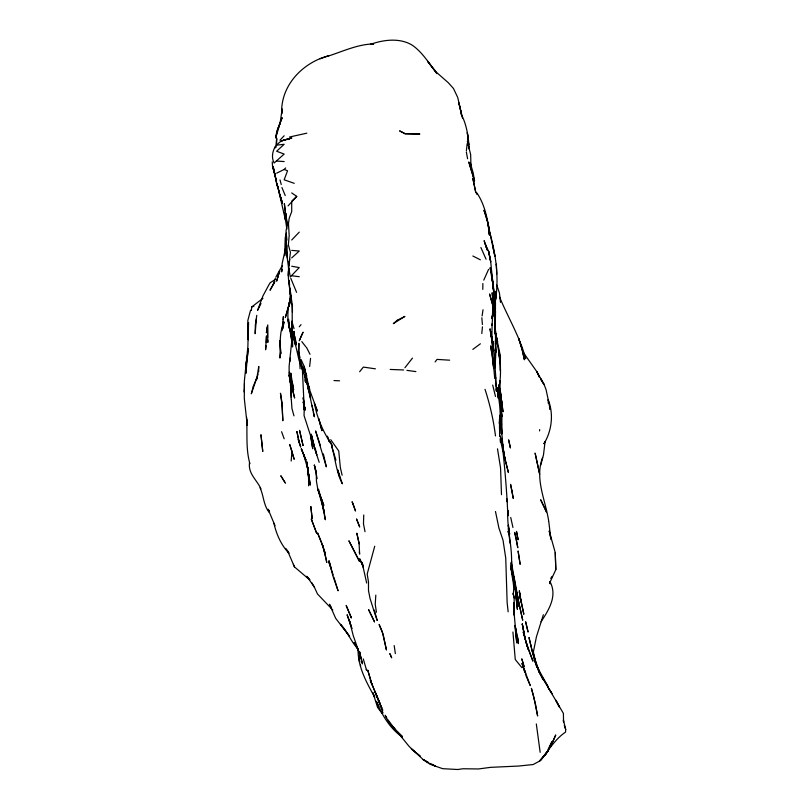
<?xml version="1.0" encoding="UTF-8"?>
<svg xmlns="http://www.w3.org/2000/svg" width="810" height="810" viewBox="0 0 810 810"><rect width="100%" height="100%" fill="white"/><g stroke="black" fill="none" stroke-linecap="round" stroke-linejoin="round"><path stroke-width="1.21" d="M494.93 299.204L494.95 299.811L494.606 291.296L495.477 302.879L495.325 327.017M499.375 386.886L500.995 400.899L501.218 424.835L500.965 410.741M288.421 270.915C287.479 284.897 292.795 298.212 292.42 312.174M291.732 346.113L291.185 330.328L292.005 346.528M501.653 433.806L501.258 418.183L501.653 433.806L501.927 417.788L501.096 409.556L501.329 417.879M244.397 383.474L244.296 398.5L247.263 425.392L246.787 419.58M291.367 397.447L290.78 382.846L289.109 375.091L289.13 366.363L291.985 338.884L291.995 330.176L292.005 341.05M309.643 366.515L310.564 358.334M495.477 312.093L494.626 300.004L495.477 312.093L495.274 327.848M291.175 399.421L290.344 381.51L294.637 398.044L289.109 375.091L290.507 382.998L289.858 376.873M291.873 321.205L292.228 329.721L292.197 304.155M482.79 289.403L482.871 283.52M493.796 291.762L495.153 308.043L495.264 328.02M550.223 581.631L550.192 583.828L550.03 581.732C557.655 596.028 548.785 609.859 541.06 621.776M513.854 607.601L513.732 602.691L514.279 615.367L514.137 597.861L513.348 594.196M497.856 397.882L498.018 388.122L497.684 390.633M500.185 370.494L500.043 354.436L495.477 332.778M501.228 424.835L501.309 409.435L500.509 401.183L500.701 406.053M287.074 245.552L287.185 257.681L288.765 269.447M491.093 336.919L491.194 331.897L491.255 336.808L490.03 328.799L491.953 341.05L492.844 358.992M495.224 360.663L495.062 367.791L495.872 352.026M258.643 371.922L258.775 366.464L256.618 379.475L257.256 377.075M305.36 376.721L305.238 381.399L305.37 376.498M363.741 514.998L363.477 523.867L365.026 531.694M266.267 342.529L266.48 335.867L265.569 349.778L266.075 345.748M286.163 237.36L286.203 248.407L286.163 237.36L285.879 246.24L287.327 257.772M495.254 327.959L495.325 325.742L495.609 343.015M288.725 319.575L289.443 328.708C286.801 317.652 287.591 306.281 291.296 295.589M283.085 321.924L282.751 328.759M283.176 319.697L283.409 316.507L282.083 330.652M499.365 423.448L499.75 415.267L499.395 423.62M499.476 427.923C501.299 412.908 499.446 397.943 495.477 383.413M276.615 143.208L276.858 138.439M288.745 268.809L288.39 275.815L288.562 267.199L290.436 252.315L288.34 244.812L289.19 235.609L288.461 223.57L289.221 218.173L291.711 211.582L291.711 201.153L296.754 196.385L291.711 192.912M288.917 265.305L289.099 261.812M549.686 582.927L555.822 569.643L555.245 552.582L549.21 530.975L551.013 539.632M539.581 430.91L539.652 429.594M513.155 594.317C515.464 583.23 509.47 572.569 511.616 561.553L510.988 569.896C513.672 549.899 506.645 530.307 507.819 510.249L507.85 515.808C506.999 494.434 505.248 472.929 503.02 451.707L500.884 442.068L500.448 436.074M275.714 146.499L275.643 147.582M533.213 655.26L532.565 652.819L540.199 673.91L534.64 660.332L537.425 667.44L548.299 687.082L540.756 674.882L563.406 713.408L563.537 722.074L563.406 719.938L565.704 729.547L565.552 732.119C554.425 739.51 548.37 751.214 539.754 760.803L548.309 750.566L551.914 741.676L547.985 749.574M289.322 306.22L289.534 302.616L288.856 305.522L291.074 297.908M298.424 351.317L299.255 357.078L298.384 351.297L298.89 343.298L299.255 357.078L302.586 367.305L306.443 375.253M492.055 325.458L493.26 306.95L492.784 301.067M375.82 595.168L375.233 604.219L376.417 612.249M500.965 433.451L501.461 422.638M281.667 113.825C280.402 85.404 302.889 62.188 329.336 55.586L329.64 55.627C343.916 50.888 358.273 44.266 373.471 43.932M247.577 355.58L248.164 348.452L245.936 373.309L246.432 361.473L246.21 364.743L247.485 356.764M493.26 306.95L489.625 294.172L493.26 306.95L492.277 318.786L492.885 305.988M495.315 303.163L496.115 291.165L495.609 299.437C499.021 277.152 495.852 254.593 489.908 233.017L494.89 256.274L492.703 245.622M493.037 309.633L492.277 318.786L492.561 315.262L492.156 317.51M495.224 360.369L495.477 343.086L496.125 352.178M285.981 239.568L286.457 233.918M498.798 384.75L497.947 393.943L497.947 387.868M481.798 333.558L482.436 326.845M281.698 113.805L282.174 108.945L280.128 122.897L276.615 132.435L275.744 137.791L280.169 122.918M291.165 461.052L291.914 451.899M275.734 147.521L276.615 138.996M251.363 310.463L251.738 306.939L262.956 298.313M466.398 150.731L467.147 143.734M250.563 310.2L247.83 320.497L248.305 339.815L248.488 322.491L247.88 346.609L244.357 381.105L244.367 392.212L244.326 389.802M246.432 358.314L246.665 356.299M280.614 351.975L279.926 358.071C280.847 345.941 278.559 333.386 284.168 321.995L282.68 328.536M289.555 302.626L289.251 305.289L290.456 292.613M256.345 319.059L255.15 333.7L255.363 324.861L256.78 315.333M285.484 249.156L284.685 255.646L285.221 237.907L286.214 232.976M482.092 315.951L483.023 309.754M289.818 259.21L288.613 267.219L290.304 276.919L299.255 267.573L291.711 266.247M290.355 357.969L289.848 361.351L290.425 357.848M548.745 521.478C545.707 500.266 534.408 478.993 542.619 457.447M533.274 652.414L536.412 636.873L543.358 614.739M497.846 390.724L498.292 388.284M275.744 137.791L277.354 130.005L282.153 117.673L277.911 128.841M497.704 392.111C502.483 375.921 500.418 358.506 496.925 342.255L497.218 344.098L495.335 329.225M282.194 269.598L281.627 271.907L282.163 263.503L285.616 248.073M287.752 223.155L286.011 230.86L286.902 240.094M540.766 465.082L543.5 454.795L545.1 441.46L543.935 443.688M257.57 375.87L258.106 373.896M289.615 302.079L285.322 317.611L288.654 306.555M374.726 546.213L367.193 574.017L368.479 581.985L368.499 590.682L370.059 598.499L374.696 613.251M274.215 282.852L270.014 290.253L273.233 284.492L275.157 278.579M291.337 296.875L289.443 302.565L291.185 297.341M288.988 305.451L289.585 303.689M488.572 269.386L483.762 280.139M274.843 148.038L275.592 146.428M282.143 265.832L275.785 277.253M275.41 146.316C272.413 151.389 271.279 157.585 274.124 163.002L284.158 154.082L276.625 151.237L284.168 144.291L276.615 145.162M546.861 751.832L545.181 755.214L548.309 750.566L540.756 760.438L533.213 764.519L518.663 766.047L490.718 767.343L478.426 768.963L462.976 768.761L457.741 769.5L442.655 768.68L430.069 764.286L423.144 759.567L409.06 746.344L397.366 731.967L402.378 736.695L391.544 725.517L395.3 729.688L387.99 719.887M260.992 303.568L257.6 310.321L262.916 295.964L269.072 284.523L270.186 282.731L275.694 279.217M544.067 443.607C551.863 430.576 553.827 414.052 548.218 399.786L548.259 403.279M273.233 284.492L274.924 281.556M435.102 361.938L437.025 359.407L449.641 360.187M551.073 578.219L552.46 576.416L550.932 578.279M404.919 367.75L412.462 358.101M359.64 371.729L363.356 367.082L375.405 368.833M299.255 326.794L301.006 324.648M288.056 205.902L296.754 196.385M279.946 140.221L284.168 135.766M291.711 240.003L299.255 232.126M276.656 173.178L284.168 169.442L285.626 167.964M291.711 257.914L299.255 251.009L291.711 250.391M276.615 144.899L281.222 140.96L291.711 138.004L281.222 140.96L291.154 137.983L287.803 139.573M472.837 349.393L480.381 343.794M320.031 58.796L329.336 55.586M251.738 306.939L253.905 306.261M289.494 137.022L306.808 133.184M373.673 44.034L370.504 44.358C383.636 39.609 400.282 37.614 412.462 45.34C422.648 52.478 428.905 63.271 436.367 72.88M405.101 133.842L419.874 134.014L404.919 133.62L399.765 130.967L404.919 133.62M390.177 369.441L403.643 369.967M333.973 380.558L339.552 380.822M276.615 161.058L284.168 161.554M291.711 275.764L299.265 276.706M406.903 370.373L415.894 371.598M294.222 183.323L284.158 179.81L287.54 170.748L284.168 169.442M472.837 256L480.381 259.818M429.705 763.263L435.102 765.997L431.841 764.245M428.581 762.494L423.144 759.567L427.548 762.169M309.663 579.838L294.475 566.899L287.348 550.405M402.084 736.857C389.691 728.251 382.036 714.977 376.336 701.308L378.857 706.705M402.378 736.695C395.604 730.549 388.82 723.705 385.125 715.22M309.825 579.697L306.808 576.264L314.32 587.068L311.82 582.724M288.694 553.007C281.029 544.796 276.372 534.154 273.932 523.29M332.799 610.051L317.49 593.983L314.331 587.098M521.913 667.683L515.261 659.512L512.933 632.023M289.048 553.149L285.788 548.39M382.077 713.337L377.582 707.444L372.924 692.702L374.726 697.258C366.434 682.212 357.767 666.883 358.05 649.002C350.912 641.682 347.692 631.618 340.483 624.287L349.657 636.427L335.684 618.344L329.437 604.24L331.523 607.672M476.857 192.901C484.886 204.636 487.66 219.328 489.483 233.26L487.934 222.72L490.495 235.639L489.908 233.017M301.796 341.617L305.988 346.974M437.035 73.659L427.548 61.236L436.367 72.222L448.315 82.742L453.478 88.482L457.741 97.514L462.49 118.139M269.507 511.13L268.09 509.237L275.025 525.7M285.515 483.297L280.817 475.733L284.786 482.163M330.723 439.678L338.752 451.008L340.332 467.522L342.114 475.207M284.158 438.797L281.596 431.72M548.309 687.771L547.803 687.012L552.137 693.805L548.947 688.773M540.705 379.434L544.168 384.689L546.092 389.742L548.208 399.674M385.55 715.969L386.775 717.923M260.972 488.875C256.881 479.874 247.86 473.627 249.541 462.53M539.754 673.657L540.26 674.517M541.515 676.694L542.771 678.881M357.99 649.043L354.233 642.492L358.546 651.048M540.756 675.155L543.48 680.076M540.766 378.462L544.168 384.689L536.757 371.547L523.645 352.968L525.67 358.739C519.919 336.97 508.113 317.682 499.608 297.128M269.072 512.254C263.402 504.994 263.797 495.76 260.01 487.752M480.887 247.526L486.061 259.22M555.933 700.326L559.376 707.049L556.004 700.468M306.595 347.561L310.017 354.304M301.026 359.498L304.175 366.393L305.947 374.088M390.653 655.249L389.823 653.589L391.655 657.862L391.068 656.09M461.092 114.088C466.884 124.821 468.423 137.133 469.233 149.091L467.39 141.446L470.64 154.467L470.954 165.534L470.316 162.992L473.192 172.945L474.518 180.893L468.858 162.152L474.518 180.893M302.586 367.305L306.808 375.962M475.976 192.395L476.928 194.39M330.409 441.642L332.353 445.976C324.02 433.239 317.317 419.357 314.644 404.261L314.351 403.258L317.358 411.065L309.491 389.458L304.175 366.393M526.125 676.056L530.277 685.614L521.974 663.39L525.66 673.363L523.199 666.944L524.769 672.26M293.362 564.347L294.475 566.899M285.231 195.564L281.921 187.515M380.822 705.581L382.826 710.218M525.396 674.386L525.66 674.993M381.773 707.778L370.302 680.39L380.366 704.447M380.396 704.578L375.091 691.872L383.029 713.013M296.571 292.349L290.78 278.265M538.042 669.607L539.318 672.644M549.433 407.794L550.142 409.506L548.218 399.786M320.517 445.925L315.586 430.94L326.349 466.884L323.362 453.883M305.785 459.958L301.35 448.872L305.998 460.262M321.894 543.328L317.571 532.939L323.18 547.135L322.218 544.279M301.35 448.872L305.826 460.05M534.924 661.527L537.121 667.045M538.437 670.346L539.308 672.553M351.337 626.606L352.087 628.509M496.793 285.059L499.466 293.109L500.479 302.403M281.677 200.607L276.615 183.678L274.863 174.16L276.504 181.268M282.406 202.662L280.432 197.093L282.052 202.439M328.171 438.21L329.447 441.815L327.432 436.124M350.963 625.654L347.115 614.719L351.236 626.788L349.09 619.316L353.261 635.698L360.48 656.313L359.711 651.787M374.726 613.322L377.207 620.521L374.321 610.112M564.297 725.375L565.704 729.547M317.145 478.68L314.341 465.092L316.416 472.615M487.428 250.624L484.127 240.671L486.921 249.065L485.372 244.347L488.592 251.201L490.728 261.913L495.224 308.377M249.895 463.715C245.602 448.689 247.536 432.702 246.605 417.261M335.927 460.11L331.735 446.34C335.451 458.855 336.201 472.007 342.316 483.793L337.669 469.83L339.582 476.665L338.722 473.161M302.272 367.102L304.287 409.89L304.266 406.974L304.054 415.57L319.18 462.308M333.173 574.968L328.647 561.411L331.179 568.66L329.012 560.692L333.021 576.315L338.094 590.814L333.862 577.226M363.163 565.886L362.06 562.342L366.657 583.028M485.018 389.326C489.939 404.484 493.543 420.137 495.477 435.922M304.975 407.855L303.132 401.851L304.246 406.073M272.231 161.909L272.585 166.779L274.813 174.201L273.78 169.29M290.709 382.877L291.711 386.178M517.792 600.352L518.116 601.516L515.555 592.93L517.377 609.302L513.844 576.487L516.122 590.298L522.723 620.247L516.061 590.257L518.116 598.681L511.383 562.565M314.584 447.798L316.781 454.967L315.141 447.869M272.585 166.779L274.813 174.201L273.223 166.84M282.346 203.371L278.994 191.96L285.525 220.3L284.442 212.534L286.861 229.139M303.406 453.975L307.78 468.879L308.843 479.338L306.798 461.771L307.78 468.879L307 463.927M294.03 328.678L291.924 321.428L292.167 330.277L299.133 360.592L309.693 389.347L304.489 374.929L307.304 382.593L305.988 377.794L306.139 382.684L305.947 377.814M363.285 658.915L366.555 670.245L366.302 669.374M300.014 357.585L298.677 352.512M278.458 189.52L279.167 192.051L276.929 183.91L278.113 188.416M293.969 415.854L291.954 408.584L291.347 399.948M276.919 183.87L278.154 188.396M311.273 434.18L312.194 437.572M536.088 664.089L533.213 653.366L535.653 662.57M280.017 179.911L281.252 184.548M495.477 396.465L492.693 385.054M535.947 663.714L536.817 667.116M310.675 398.399L306.939 382.381L314.351 416.836L313.44 412.26M314.341 465.092L316.254 472.706L316.447 481.302L317.824 489.23L324.253 511.657L318.573 489.311M495.305 332.454L497.634 341.84L495.204 332.039M533.466 656.292L534.489 660.423M514.816 625.442L516.76 642.948L513.945 611.287M506.554 498.535L507.343 501.805L506.564 498.565M311.708 435.891L314.351 446.776L312.812 439.83M536.868 666.984L533.213 651.442M512.376 571.759L513.55 576.649L511.485 566.453M305.41 375.86L308.549 390.005L306.433 377.814M510.725 517.468L512.943 527.462M276.615 182.746L274.074 171.69M305.39 375.769L306.808 381.793M277.05 183.627L278.144 188.365M325.904 557.938L322.289 544.462L325.509 554.506L323.868 549.008L326.754 562.494L326.157 559.052M520.445 598.823L523.837 614.294L519.362 592.161L520.931 601.789L520.516 599.856M513.125 593.315L514.137 597.861M359.063 543.186L356.825 533.183L359.164 543.793L359.063 543.186L359.64 554.091L359.255 552.015M324.334 513.459L322.35 504.559L325.306 519.757L324.577 514.563M307.77 467.107L308.245 469.314M539.713 474.407L535.106 453.114L539.369 473.01M302.11 367.001L302.575 369.208M502.301 443.718L505.005 459.594L508.417 472.564L503.506 452.294L504.913 459.634L502.524 443.596L503.334 451.838L502.605 446.037M513.024 576.953L515.241 589.781L511.434 569.157L513.682 580.173M523.776 631.749L522.258 623.913L525.214 639.11L522.258 623.913M495.477 511.485L498.93 528.079L503.03 540.209L505.744 558.161L507.141 602.539L508.143 611.823M302.1 367.274L302.565 369.583M304.519 407.126L304.995 409.495L304.631 407.116M273.142 166.445L274.205 171.76M309.501 392.567L310.493 397.599M312.083 405.405L312.984 409.971M305.036 410.478L304.57 407.238M550.729 537.759L548.826 522.035M491.609 275.602L492.652 282.498L490.101 267.756C494.353 283.429 494.697 299.791 493.665 315.89L493.644 293.666M302.869 370.879L303.294 373.126M503.02 449.145L505.005 459.594L502.656 446.988M512.234 571.566L512.639 573.672M515.555 592.93L518.116 606.457L515.555 592.15M466.337 151.976L467.593 158.75M499.395 393.285L500.053 396.93M516.851 634.777L515.585 627.77L518.359 643.596L517.276 635.506L518.116 641.793L517.276 637.116M289.727 328.87L290.101 330.956L288.016 319.17L291.296 338.489M500.195 400.201L500.874 406.104L499.385 393.123L499.922 397.842M288.684 323.048L290.101 330.956M292.207 382.016L293.615 389.914L290.729 373.025L291.58 382.371L293.301 390.096L290.061 374.544L291.711 383.019L290.82 374.099M492.115 341.466L493.968 352.674L495.882 378.179M294.475 333.791L294.05 331.361L294.425 337.162L296.399 344.736L294.901 336.231M501.805 439.01L502.281 444.822M491.923 353.849L490.576 345.91L492.925 359.043L494.728 378.381M304.631 409.698L303.183 397.639L304.094 403.562M512.669 573.429L511.92 568.883L512.619 573.855M508.224 525.538L509.632 534.256L508.437 524.86M536.321 723.958L540.159 752.318M287.145 222.811L285.636 213.222L287.125 225.464M493.654 293.949L494.424 298.91L493.624 293.119M501.015 407.116L501.37 409.404M497.492 448.821L500.57 468.028L501.491 494.697M360.46 665.04L360.622 666.093M302.221 367.517L302.596 370.018M394.186 645.57L395.351 653.609M520.931 601.789L519.342 590.743L520.303 598.894M501.43 400.656L503.02 411.804L500.043 389.296L502.473 408.129L500.448 392.506M492.298 280.25L492.622 282.619M492.956 284.988L493.614 289.727L492.824 283.611M307.111 465.082L308.65 477.09L308.57 473.759L308.63 485.818L308.519 473.971M508.255 528.555L510.067 543.226M500.975 408.392L501.957 416.542L501.025 408.382M492.065 355.043L492.642 359.822M492.936 362.212L493.654 368.175L492.885 359.984M500.955 413.718L501.491 424.987L501.005 412.017M493.735 294.445L495.204 308.073M290.344 381.51L290.507 382.998M511.353 562.484L512.092 569.45L511.434 563.102M499.385 353.281L499.881 357.969M500.276 398.145L499.729 392.911L500.894 406.083L499.659 389.073L500.023 398.004L500.053 380.589M289.373 372.235L289.626 374.625M291.317 304.104L290.233 288.502M499.375 353.454L499.962 359.61M503.334 451.838L501.319 426.86L501.643 434.14M495.153 308.043L493.705 290.861M496.145 388.83L496.358 391.26M481.839 317.783L482.406 324.486M500.145 361.179L500.317 363.305M492.925 284.867L493.341 289.899M495.305 375.506L495.831 384.679M500.145 438.757L500.398 442.382M289.545 285.201L289.231 280.402L289.879 294.101L289.697 287.611M492.612 344.736L492.52 341.385L493.766 350.811L492.014 336.373L491.852 340.99L492.105 323.706M495.74 377.794L496.338 390.916M299.629 360.298L300.085 368.752M494.586 300.034L495.457 316.933M495.325 340.676L495.882 351.57M498.059 388.152L498.494 397.113M496.429 265.204L496.388 264.131L496.733 274.104M291.711 324.871L292.531 346.974L292.785 338.104M555.245 552.582L555.822 569.643M501.785 438.23L501.916 442.665M492.52 341.385L492.622 345.171M267.685 337.517L267.776 324.911L266.379 332.819L267.411 326.622L267.816 342.367L267.756 339.937M499.497 423.832L499.659 436.519M493.017 341.668L492.723 345.303L493.017 341.668M253.327 386.289L251.302 393.832L257.124 376.994L253.327 386.289M277.81 277.05L276.615 281.151L279.744 270.824L277.81 277.05M555.68 735.136L550.294 747.164L555.68 735.136M301.472 335.654L299.265 340.797L303.082 332.171L301.472 335.654M397.366 320.183L393.326 323.635L404.909 316.406L397.366 320.183M420.005 756.024L411.379 748.926L420.005 756.024M359.326 561.117L348.988 540.948L359.326 561.117M540.797 499.972L546.477 511.96L540.756 499.892M382.269 631.597L379.12 624.48L383.16 634.503L386.461 650.025L382.269 631.597M539.511 377.227L536.757 371.547L539.47 377.237M374.473 621.796L368.631 609.707L374.473 621.796M361.078 561.775L359.63 558.748L363.467 567.446L361.078 561.775M353.008 503.769L352.087 501.734L355.519 511.039L353.008 503.769M359.63 526.824L356.602 519.129L359.63 526.824M316.73 533.426L311.324 519.119L316.73 533.426M321.894 500.053L317.824 489.23L323.818 505.41L321.894 500.053M351.003 616.967L346.174 605.465L351.348 618.02L351.003 616.967M525.68 621.958L528.09 632.063L525.67 621.938M532.858 660.96L527.482 647.038L523.26 632.053L527.482 647.038L528.454 649.701L525.66 640.983L532.858 660.96M485.878 215.541L483.965 210.306L487.924 222.831L489.351 234.981L488.379 225.18L485.878 215.541M524.04 666.458L521.842 659.016L524.04 666.458M518.906 339.188L518.653 338.428L522.268 349.849L524.414 359.792L521.215 345.667L522.268 349.849L518.906 339.188M300.652 446.857L298.262 439.516L300.652 446.857M291.711 450.694L289.717 444.457L294.162 459.31L291.711 450.694M371.952 684.551L367.781 670.224L371.952 684.551M321.894 430.616L318.836 418.922L321.894 430.616M303.041 445.47L299.568 430.414L303.041 445.47M533.506 695.851L531.4 688.348L535.38 703.475L537.637 715.999L533.506 695.851M510.361 447.778L508.68 440.033L510.361 447.778M360.936 657.558L359.63 652.445L362.445 663.886L360.936 657.558M459.159 104.257L458.804 102.829L461.558 114.362L459.159 104.257M516.041 537.962L514.694 532.423L517.803 547.692L516.041 537.962M295.559 345.222L292.167 330.277L295.559 345.222M530.793 645.124L528.991 637.46L532.383 651.969L530.793 645.124M518.025 539.217L516.496 531.38L518.116 539.794L518.025 539.217M508.69 533.719L508.164 531.4L508.69 533.719M473.698 182.371L472.837 178.402L475.733 192.253L473.698 182.371M490.273 258.947L488.592 251.201L490.728 261.913L490.273 258.947M299.255 442.776L296.906 431.588L299.255 442.776M511.869 490.475L510.563 484.36L513.256 498.393L511.869 490.475M312.7 448.608L310.848 436.924L312.7 448.608M310.291 484.856L307.851 470.053L310.291 484.856M520.101 564.155L518.116 551.175L520.101 564.155M282.012 402.843L280.462 393.235L282.062 405.304L282.852 420.755L282.012 402.843M359.63 662.053L358.972 656.424L359.63 662.053M312.154 518.643L310.858 506.645L312.154 518.643M262.744 451.312L260.992 434.899L262.744 451.312M286.305 219.854L284.361 203.776L286.305 219.854M468.686 144.625L467.34 132.759L468.686 144.625M499.112 353.899L498.676 349.96L500.023 363.143L499.112 353.899M492.713 297.918L492.156 292.724L493.462 307.071L492.713 297.918M500.904 406.063L500.489 401.193L500.914 406.063M280.746 353.767L280.017 340.696L280.746 353.767M495.052 317.186L494.596 308.742L495.163 334.186L495.052 317.186M306.008 381.834L305.917 378.057L306.008 381.834"/></g></svg>
